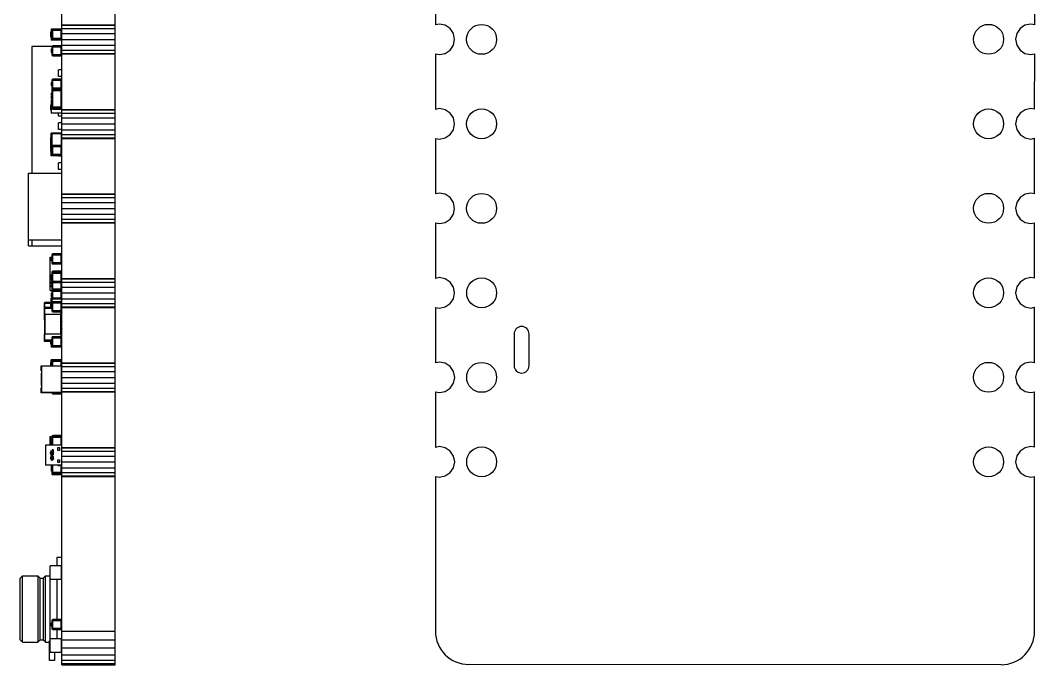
# Model space of a CAD drawing. Header units: inches. Extents: x -37.2 to 29.4, y -3.8 to 37.3.
# Drawn here: x -1.11 to 29.39, y 0.44 to 19.81 of the extents above; entities that cross this region are included whole.
import ezdxf

# ---------------------------------------------------------------- set-up
doc = ezdxf.new("R2010")
doc.units = ezdxf.units.IN
doc.header["$LTSCALE"] = 1.21
doc.header["$MEASUREMENT"] = 0
doc.layers.get('0').update_dxf_attribs({"linetype": 'CONTINUOUS'})
doc.layers.add('COLOR12', color=7, linetype='CONTINUOUS')
doc.layers.add('DIPLEXER-SMD_6P-L1_6-W0_8_LFD_1', color=7, linetype='CONTINUOUS')

msp = doc.modelspace()

# ---------------------------------------------------------------- linework, layer by layer
at = {"color": 7, "linetype": 'Continuous'}
for p, q in [((0.144, 0.44), (0.144, 28.456)), ((1.744, 0.44), (1.744, 28.456)), ((11.381, 21.341), (11.38, 19.674)), ((29.389, 19.674), (29.389, 21.343)), ((-0.181, 19.543), (-0.181, 19.213)), ((0.144, 19.543), (-0.181, 19.543)), ((-0.13, 19.236), (-0.13, 19.54)), ((0.114, 19.54), (-0.13, 19.54)), ((0.114, 19.54), (0.114, 19.236)), ((0.144, 19.674), (1.744, 19.674)), ((0.144, 19.661), (1.744, 19.661)), ((0.144, 19.562), (1.744, 19.562)), ((11.493, 19.696), (11.38, 19.674)), ((11.668, 19.661), (11.493, 19.696)), ((11.817, 19.562), (11.668, 19.661)), ((11.917, 19.413), (11.817, 19.562)), ((28.948, 19.563), (28.849, 19.414)), ((29.097, 19.662), (28.948, 19.563)), ((29.273, 19.697), (29.097, 19.662)), ((29.389, 19.674), (29.273, 19.697)), ((-0.191, 19.305), (-0.191, 19.462)), ((-0.181, 19.462), (-0.191, 19.462)), ((-0.181, 19.458), (-0.191, 19.458)), ((-0.181, 19.308), (-0.191, 19.308)), ((-0.181, 19.305), (-0.191, 19.305)), ((0.144, 19.213), (-0.181, 19.213)), ((-0.163, 19.331), (-0.163, 19.438)), ((-0.163, 19.438), (-0.16, 19.438)), ((-0.163, 19.394), (-0.16, 19.394)), ((-0.16, 19.376), (-0.163, 19.376)), ((-0.16, 19.331), (-0.163, 19.331)), ((-0.16, 19.51), (-0.16, 19.266)), ((-0.16, 19.51), (0.144, 19.51)), ((0.144, 19.266), (-0.16, 19.266)), ((-0.13, 19.236), (0.114, 19.236)), ((0.144, 19.413), (1.744, 19.413)), ((0.144, 19.237), (1.744, 19.237)), ((11.952, 19.237), (11.917, 19.413)), ((11.917, 19.062), (11.952, 19.237)), ((28.849, 19.414), (28.814, 19.238)), ((28.814, 19.238), (28.849, 19.063)), ((-0.756, 19.025), (-0.756, 15.212)), ((-0.158, 19.025), (-0.756, 19.025)), ((-0.163, 18.842), (-0.163, 18.949)), ((-0.163, 18.949), (-0.16, 18.949)), ((-0.16, 19.014), (-0.16, 18.771)), ((-0.16, 19.014), (0.144, 19.014)), ((-0.13, 18.74), (-0.13, 19.045)), ((0.114, 19.045), (-0.13, 19.045)), ((0.114, 19.045), (0.114, 18.74)), ((0.144, 19.025), (0.142, 19.025)), ((0.144, 19.062), (1.744, 19.062)), ((0.144, 18.913), (1.744, 18.913)), ((11.669, 18.813), (11.817, 18.913)), ((11.817, 18.913), (11.917, 19.062)), ((28.849, 19.063), (28.949, 18.914)), ((28.949, 18.914), (29.097, 18.815)), ((-0.16, 18.861), (-0.163, 18.861)), ((-0.163, 18.852), (-0.16, 18.852)), ((-0.163, 18.844), (-0.16, 18.844)), ((-0.163, 18.842), (-0.16, 18.842)), ((0.144, 18.771), (-0.16, 18.771)), ((-0.13, 18.74), (0.114, 18.74)), ((0.144, 18.813), (1.744, 18.813)), ((0.144, 18.801), (1.744, 18.801)), ((11.38, 18.801), (11.38, 17.133)), ((11.38, 18.801), (11.493, 18.778)), ((11.493, 18.778), (11.669, 18.813)), ((29.097, 18.815), (29.273, 18.78)), ((29.273, 18.78), (29.389, 18.803)), ((29.388, 17.134), (29.389, 18.803)), ((0.044, 18.125), (0.044, 18.325)), ((0.144, 18.325), (0.044, 18.325)), ((-0.16, 18.009), (-0.16, 17.766)), ((-0.16, 18.009), (0.144, 18.009)), ((-0.13, 17.141), (-0.13, 18.04)), ((0.114, 18.04), (-0.13, 18.04)), ((0.144, 18.125), (0.044, 18.125)), ((0.114, 18.04), (0.114, 17.141)), ((-0.163, 17.837), (-0.163, 17.944)), ((-0.163, 17.944), (-0.16, 17.944)), ((-0.16, 17.856), (-0.163, 17.856)), ((-0.163, 17.847), (-0.16, 17.847)), ((-0.163, 17.839), (-0.16, 17.839)), ((-0.163, 17.837), (-0.16, 17.837)), ((0.144, 17.766), (-0.16, 17.766)), ((-0.16, 17.72), (-0.16, 17.171)), ((-0.16, 17.72), (0.144, 17.72)), ((0.144, 17.689), (-0.16, 17.689)), ((-0.16, 17.689), (-0.156, 17.689)), ((0.114, 17.75), (-0.13, 17.75)), ((0.144, 17.725), (0.144, 17.725)), ((-0.163, 17.552), (-0.163, 17.626)), ((-0.16, 17.626), (-0.163, 17.626)), ((-0.16, 17.59), (-0.163, 17.59)), ((-0.163, 17.552), (-0.16, 17.552)), ((-0.163, 17.452), (-0.163, 17.529)), ((-0.16, 17.529), (-0.163, 17.529)), ((-0.163, 17.526), (-0.16, 17.526)), ((-0.163, 17.488), (-0.16, 17.488)), ((-0.163, 17.452), (-0.16, 17.452)), ((-0.163, 17.348), (-0.163, 17.422)), ((-0.16, 17.422), (-0.163, 17.422)), ((-0.16, 17.385), (-0.163, 17.385)), ((-0.191, 17.107), (-0.191, 17.265)), ((-0.181, 17.265), (-0.191, 17.265)), ((-0.181, 17.261), (-0.191, 17.261)), ((-0.181, 17.111), (-0.191, 17.111)), ((-0.181, 17.107), (-0.191, 17.107)), ((-0.181, 17.345), (-0.181, 17.015)), ((-0.16, 17.345), (-0.181, 17.345)), ((-0.163, 17.348), (-0.16, 17.348)), ((-0.163, 17.246), (-0.163, 17.32)), ((-0.163, 17.32), (-0.16, 17.32)), ((-0.163, 17.311), (-0.16, 17.311)), ((-0.163, 17.274), (-0.16, 17.274)), ((-0.16, 17.257), (-0.163, 17.257)), ((-0.163, 17.246), (-0.16, 17.246)), ((0.144, 17.202), (-0.16, 17.202)), ((-0.16, 17.202), (-0.156, 17.202)), ((0.144, 17.171), (-0.16, 17.171)), ((-0.13, 17.141), (0.114, 17.141)), ((0.144, 17.133), (1.744, 17.133)), ((0.144, 17.121), (1.744, 17.121)), ((11.493, 17.156), (11.38, 17.133)), ((11.669, 17.121), (11.493, 17.156)), ((11.818, 17.022), (11.669, 17.121)), ((29.098, 17.122), (28.949, 17.023)), ((29.273, 17.157), (29.098, 17.122)), ((29.388, 17.134), (29.273, 17.157)), ((0.144, 17.015), (-0.181, 17.015)), ((0.044, 16.925), (0.044, 17.015)), ((0.144, 16.925), (0.044, 16.925)), ((0.144, 17.022), (1.744, 17.022)), ((0.144, 16.873), (1.744, 16.873)), ((11.917, 16.873), (11.818, 17.022)), ((11.952, 16.697), (11.917, 16.873)), ((28.849, 16.874), (28.814, 16.698)), ((28.949, 17.023), (28.849, 16.874)), ((0.044, 16.525), (0.044, 16.725)), ((0.144, 16.725), (0.044, 16.725)), ((0.144, 16.525), (0.044, 16.525)), ((0.144, 16.697), (1.744, 16.697)), ((0.144, 16.522), (1.744, 16.522)), ((11.818, 16.373), (11.917, 16.522)), ((11.917, 16.522), (11.952, 16.697)), ((28.814, 16.698), (28.849, 16.523)), ((28.849, 16.523), (28.949, 16.374)), ((-0.191, 16.18), (-0.191, 16.282)), ((-0.181, 16.282), (-0.191, 16.282)), ((-0.181, 16.231), (-0.191, 16.231)), ((-0.181, 16.18), (-0.191, 16.18)), ((-0.191, 16.064), (-0.191, 16.166)), ((-0.181, 16.166), (-0.191, 16.166)), ((-0.181, 15.738), (-0.181, 16.418)), ((0.144, 16.418), (-0.181, 16.418)), ((-0.181, 16.368), (-0.156, 16.368)), ((-0.181, 16.318), (-0.156, 16.318)), ((-0.156, 16.393), (-0.156, 16.036)), ((0.119, 16.393), (-0.156, 16.393)), ((0.119, 16.393), (0.119, 16.05)), ((0.119, 16.318), (0.144, 16.318)), ((0.144, 16.373), (1.744, 16.373)), ((0.144, 16.273), (1.744, 16.273)), ((0.144, 16.261), (1.744, 16.261)), ((11.379, 16.261), (11.379, 14.593)), ((11.379, 16.261), (11.493, 16.238)), ((11.493, 16.238), (11.669, 16.273)), ((11.669, 16.273), (11.818, 16.373)), ((28.949, 16.374), (29.098, 16.275)), ((29.098, 16.275), (29.273, 16.24)), ((29.273, 16.24), (29.388, 16.263)), ((29.388, 14.595), (29.388, 16.263)), ((-0.181, 16.16), (-0.191, 16.16)), ((-0.181, 16.111), (-0.191, 16.111)), ((-0.181, 16.066), (-0.191, 16.066)), ((-0.181, 16.064), (-0.191, 16.064)), ((-0.191, 15.949), (-0.191, 16.051)), ((-0.181, 16.051), (-0.191, 16.051)), ((-0.181, 16.001), (-0.191, 16.001)), ((-0.181, 15.949), (-0.191, 15.949)), ((-0.191, 15.876), (-0.191, 15.912)), ((-0.181, 15.912), (-0.191, 15.912)), ((-0.181, 15.904), (-0.191, 15.904)), ((-0.181, 15.876), (-0.191, 15.876)), ((-0.163, 15.847), (-0.163, 15.954)), ((-0.163, 15.954), (-0.16, 15.954)), ((-0.16, 15.866), (-0.163, 15.866)), ((-0.163, 15.858), (-0.16, 15.858)), ((-0.16, 16.02), (-0.16, 15.776)), ((-0.16, 16.02), (0.144, 16.02)), ((-0.13, 15.745), (-0.13, 16.05)), ((0.114, 16.05), (-0.13, 16.05)), ((0.114, 16.05), (0.114, 15.745)), ((0.144, 16.125), (0.119, 16.125)), ((-0.181, 15.838), (-0.16, 15.838)), ((-0.181, 15.788), (-0.16, 15.788)), ((0.144, 15.738), (-0.181, 15.738)), ((-0.163, 15.849), (-0.16, 15.849)), ((-0.163, 15.847), (-0.16, 15.847)), ((0.144, 15.776), (-0.16, 15.776)), ((-0.13, 15.745), (0.114, 15.745)), ((0.044, 15.725), (0.044, 15.738)), ((0.144, 15.725), (0.044, 15.725)), ((0.044, 15.325), (0.044, 15.525)), ((0.144, 15.525), (0.044, 15.525)), ((0.144, 15.325), (0.044, 15.325)), ((-0.856, 13.026), (-0.856, 15.212)), ((-0.856, 15.212), (0.144, 15.212)), ((0.144, 14.593), (1.744, 14.593)), ((0.144, 14.581), (1.744, 14.581)), ((0.144, 14.482), (1.744, 14.482)), ((0.144, 14.333), (1.744, 14.333)), ((11.493, 14.616), (11.379, 14.593)), ((11.669, 14.581), (11.493, 14.616)), ((11.818, 14.482), (11.669, 14.581)), ((11.917, 14.333), (11.818, 14.482)), ((11.952, 14.157), (11.917, 14.333)), ((28.849, 14.334), (28.815, 14.158)), ((28.949, 14.483), (28.849, 14.334)), ((29.098, 14.582), (28.949, 14.483)), ((29.273, 14.617), (29.098, 14.582)), ((29.388, 14.595), (29.273, 14.617)), ((0.144, 14.157), (1.744, 14.157)), ((11.917, 13.982), (11.952, 14.157)), ((28.815, 14.158), (28.849, 13.983)), ((0.144, 13.982), (1.744, 13.982)), ((0.144, 13.833), (1.744, 13.833)), ((0.144, 13.733), (1.744, 13.733)), ((11.493, 13.698), (11.669, 13.733)), ((11.669, 13.733), (11.818, 13.833)), ((11.818, 13.833), (11.917, 13.982)), ((28.849, 13.983), (28.949, 13.834)), ((28.949, 13.834), (29.098, 13.735)), ((29.098, 13.735), (29.273, 13.7)), ((0.144, 13.721), (1.744, 13.721)), ((11.379, 13.721), (11.378, 12.053)), ((11.379, 13.721), (11.493, 13.698)), ((29.273, 13.7), (29.387, 13.722)), ((29.387, 12.055), (29.387, 13.722)), ((-0.856, 13.212), (0.144, 13.212)), ((-0.756, 13.212), (-0.756, 13.025)), ((-0.856, 13.026), (-0.756, 13.026)), ((0.144, 13.025), (-0.756, 13.025)), ((-0.206, 12.688), (-0.16, 12.688)), ((-0.206, 11.688), (-0.206, 12.688)), ((-0.163, 12.688), (-0.16, 12.688)), ((-0.163, 12.581), (-0.163, 12.688)), ((-0.163, 12.643), (-0.16, 12.643)), ((-0.16, 12.625), (-0.163, 12.625)), ((-0.16, 12.581), (-0.163, 12.581)), ((-0.16, 12.759), (0.144, 12.759)), ((-0.16, 12.759), (-0.16, 12.516)), ((0.144, 12.516), (-0.16, 12.516)), ((0.114, 12.79), (-0.13, 12.79)), ((-0.13, 12.485), (-0.13, 12.79)), ((0.114, 12.79), (0.114, 12.485)), ((-0.16, 12.242), (0.144, 12.242)), ((-0.16, 12.242), (-0.16, 11.693)), ((-0.159, 12.212), (-0.16, 12.212)), ((-0.16, 12.204), (0.144, 12.204)), ((-0.13, 12.485), (0.114, 12.485)), ((0.114, 12.273), (-0.13, 12.273)), ((-0.13, 11.458), (-0.13, 12.273)), ((0.114, 12.235), (-0.13, 12.235)), ((0.114, 12.273), (0.114, 11.458)), ((0.144, 12.212), (0.144, 12.212)), ((-0.163, 12.168), (-0.16, 12.168)), ((-0.163, 11.991), (-0.163, 12.168)), ((-0.163, 12.157), (-0.16, 12.157)), ((-0.163, 12.133), (-0.16, 12.133)), ((-0.163, 12.088), (-0.16, 12.088)), ((-0.16, 12.07), (-0.163, 12.07)), ((-0.16, 12.026), (-0.163, 12.026)), ((-0.163, 11.991), (-0.16, 11.991)), ((-0.163, 11.961), (-0.16, 11.961)), ((-0.163, 11.884), (-0.163, 11.961)), ((0.144, 11.961), (-0.16, 11.961)), ((-0.13, 11.93), (0.114, 11.93)), ((0.144, 12.053), (1.744, 12.053)), ((0.144, 12.041), (1.744, 12.041)), ((0.144, 11.942), (1.744, 11.942)), ((11.493, 12.076), (11.378, 12.053)), ((11.669, 12.041), (11.493, 12.076)), ((11.818, 11.942), (11.669, 12.041)), ((11.917, 11.793), (11.818, 11.942)), ((28.949, 11.943), (28.85, 11.794)), ((29.098, 12.042), (28.949, 11.943)), ((29.273, 12.077), (29.098, 12.042)), ((29.387, 12.055), (29.273, 12.077)), ((-0.206, 11.688), (-0.16, 11.688)), ((-0.163, 11.884), (-0.16, 11.884)), ((-0.16, 11.861), (-0.163, 11.861)), ((-0.163, 11.787), (-0.163, 11.861)), ((-0.163, 11.824), (-0.16, 11.824)), ((-0.163, 11.787), (-0.16, 11.787)), ((-0.163, 11.608), (-0.16, 11.608)), ((-0.163, 11.501), (-0.163, 11.608)), ((0.144, 11.724), (-0.16, 11.724)), ((-0.16, 11.724), (-0.156, 11.724)), ((0.144, 11.693), (-0.16, 11.693)), ((-0.16, 11.68), (-0.157, 11.68)), ((-0.16, 11.68), (-0.16, 11.458)), ((-0.13, 11.663), (0.114, 11.663)), ((0.141, 11.68), (0.144, 11.68)), ((0.144, 11.793), (1.744, 11.793)), ((0.144, 11.688), (0.144, 11.688)), ((0.144, 11.617), (1.744, 11.617)), ((11.952, 11.617), (11.917, 11.793)), ((11.917, 11.442), (11.952, 11.617)), ((28.85, 11.794), (28.815, 11.618)), ((28.815, 11.618), (28.85, 11.443)), ((-0.391, 11.308), (-0.191, 11.308)), ((-0.391, 11.308), (-0.391, 10.828)), ((-0.181, 11.328), (-0.371, 11.328)), ((-0.371, 10.972), (-0.371, 11.328)), ((-0.181, 11.322), (-0.191, 11.322)), ((-0.191, 11.216), (-0.191, 11.322)), ((-0.181, 11.318), (-0.191, 11.318)), ((0.144, 11.458), (-0.181, 11.458)), ((-0.181, 11.172), (-0.181, 11.458)), ((0.144, 11.454), (-0.181, 11.454)), ((-0.181, 11.404), (-0.156, 11.404)), ((-0.181, 11.354), (-0.156, 11.354)), ((-0.163, 11.564), (-0.16, 11.564)), ((-0.16, 11.546), (-0.163, 11.546)), ((-0.16, 11.501), (-0.163, 11.501)), ((-0.16, 11.319), (0.144, 11.319)), ((-0.16, 11.319), (-0.16, 11.076)), ((0.119, 11.429), (-0.156, 11.429)), ((-0.156, 11.429), (-0.156, 11.336)), ((0.114, 11.35), (-0.13, 11.35)), ((-0.13, 11.045), (-0.13, 11.35)), ((0.114, 11.35), (0.114, 11.045)), ((0.119, 11.429), (0.119, 11.349)), ((0.119, 11.354), (0.144, 11.354)), ((0.144, 11.442), (1.744, 11.442)), ((0.144, 11.293), (1.744, 11.293)), ((11.669, 11.193), (11.818, 11.293)), ((11.818, 11.293), (11.917, 11.442)), ((28.85, 11.443), (28.949, 11.294)), ((28.949, 11.294), (29.098, 11.195)), ((-0.391, 11.152), (-0.163, 11.152)), ((-0.163, 11.172), (-0.371, 11.172)), ((-0.181, 11.268), (-0.191, 11.268)), ((-0.181, 11.216), (-0.191, 11.216)), ((-0.181, 11.207), (-0.191, 11.207)), ((-0.191, 11.172), (-0.191, 11.207)), ((-0.181, 11.203), (-0.191, 11.203)), ((-0.181, 11.197), (-0.191, 11.197)), ((-0.163, 11.254), (-0.16, 11.254)), ((-0.163, 11.147), (-0.163, 11.254)), ((-0.16, 11.166), (-0.163, 11.166)), ((-0.163, 11.157), (-0.16, 11.157)), ((-0.163, 11.149), (-0.16, 11.149)), ((-0.163, 11.147), (-0.16, 11.147)), ((0.144, 11.076), (-0.16, 11.076)), ((-0.13, 11.045), (0.114, 11.045)), ((0.109, 11.045), (0.109, 10.972)), ((0.129, 10.972), (0.129, 11.049)), ((0.134, 11.028), (0.137, 11.03)), ((0.139, 11.031), (0.141, 11.034)), ((0.142, 11.035), (0.143, 11.038)), ((0.144, 11.193), (1.744, 11.193)), ((0.144, 11.181), (1.744, 11.181)), ((0.144, 11.066), (0.144, 11.07)), ((0.144, 11.04), (0.144, 11.044)), ((11.378, 11.181), (11.378, 9.513)), ((11.378, 11.181), (11.494, 11.158)), ((11.494, 11.158), (11.669, 11.193)), ((29.098, 11.195), (29.274, 11.16)), ((29.274, 11.16), (29.387, 11.182)), ((29.386, 9.515), (29.387, 11.182)), ((-0.391, 10.972), (0.129, 10.972)), ((-0.391, 10.963), (-0.381, 10.963)), ((-0.381, 10.828), (-0.391, 10.828)), ((-0.381, 10.972), (-0.381, 10.372)), ((-0.361, 10.372), (-0.361, 10.972)), ((0.099, 10.972), (0.099, 10.372)), ((0.119, 10.372), (0.119, 10.972)), ((0.119, 10.972), (0.119, 10.799)), ((0.119, 10.874), (0.144, 10.874)), ((0.119, 10.799), (0.119, 10.799)), ((0.144, 10.774), (0.119, 10.774)), ((-0.381, 10.372), (-0.391, 10.372)), ((-0.391, 10.372), (-0.391, 10.183)), ((0.129, 10.372), (-0.381, 10.372)), ((-0.371, 10.163), (-0.371, 10.372)), ((0.109, 10.372), (0.109, 10.3)), ((0.129, 10.535), (0.132, 10.537)), ((0.129, 10.296), (0.129, 10.372)), ((0.134, 10.538), (0.137, 10.54)), ((0.139, 10.541), (0.141, 10.544)), ((0.142, 10.545), (0.143, 10.548)), ((0.144, 10.549), (0.144, 10.554)), ((13.739, 10.382), (13.739, 9.432)), ((14.189, 9.432), (14.189, 10.382)), ((-0.163, 10.192), (-0.391, 10.192)), ((-0.388, 10.183), (-0.391, 10.183)), ((-0.371, 10.172), (-0.163, 10.172)), ((-0.371, 10.163), (-0.191, 10.163)), ((-0.191, 10.074), (-0.191, 10.172)), ((-0.181, 10.078), (-0.191, 10.078)), ((-0.181, 10.074), (-0.191, 10.074)), ((-0.181, 10.172), (-0.181, 9.983)), ((-0.163, 10.204), (-0.16, 10.204)), ((-0.163, 10.091), (-0.163, 10.204)), ((-0.16, 10.116), (-0.163, 10.116)), ((-0.163, 10.107), (-0.16, 10.107)), ((-0.163, 10.099), (-0.16, 10.099)), ((-0.163, 10.097), (-0.16, 10.097)), ((-0.16, 10.091), (-0.163, 10.091)), ((-0.16, 10.269), (0.144, 10.269)), ((-0.16, 10.269), (-0.16, 10.026)), ((0.114, 10.3), (-0.13, 10.3)), ((-0.13, 9.995), (-0.13, 10.3)), ((0.114, 10.3), (0.114, 9.995)), ((0.144, 9.983), (-0.181, 9.983)), ((0.144, 10.026), (-0.16, 10.026)), ((-0.13, 9.995), (0.114, 9.995)), ((-0.181, 9.517), (-0.191, 9.517)), ((-0.191, 9.423), (-0.191, 9.517)), ((0.144, 9.608), (-0.181, 9.608)), ((-0.181, 9.423), (-0.181, 9.608)), ((-0.163, 9.5), (-0.16, 9.5)), ((-0.163, 9.423), (-0.163, 9.5)), ((-0.16, 9.565), (0.144, 9.565)), ((-0.16, 9.565), (-0.16, 9.423)), ((0.114, 9.596), (-0.13, 9.596)), ((-0.13, 9.423), (-0.13, 9.596)), ((0.114, 9.596), (0.114, 9.423)), ((0.144, 9.513), (1.744, 9.513)), ((0.144, 9.501), (1.744, 9.501)), ((11.494, 9.536), (11.378, 9.513)), ((11.669, 9.501), (11.494, 9.536)), ((11.818, 9.402), (11.669, 9.501)), ((29.098, 9.502), (28.949, 9.403)), ((29.274, 9.537), (29.098, 9.502)), ((29.386, 9.515), (29.274, 9.537)), ((-0.181, 9.438), (-0.191, 9.438)), ((0.144, 9.243), (0.134, 9.243)), ((0.134, 9.243), (0.144, 9.243)), ((0.144, 9.402), (1.744, 9.402)), ((0.144, 9.253), (1.744, 9.253)), ((11.918, 9.253), (11.818, 9.402)), ((11.953, 9.077), (11.918, 9.253)), ((28.85, 9.254), (28.815, 9.078)), ((28.949, 9.403), (28.85, 9.254)), ((0.134, 8.86), (0.144, 8.86)), ((0.144, 9.077), (1.744, 9.077)), ((0.144, 8.902), (1.744, 8.902)), ((11.818, 8.753), (11.918, 8.902)), ((11.918, 8.902), (11.953, 9.077)), ((28.815, 9.078), (28.85, 8.903)), ((28.85, 8.903), (28.949, 8.754)), ((-0.13, 8.585), (-0.13, 8.613)), ((-0.13, 8.585), (0.114, 8.585)), ((0.114, 8.613), (0.114, 8.585)), ((0.144, 8.753), (1.744, 8.753)), ((0.144, 8.653), (1.744, 8.653)), ((0.144, 8.641), (1.744, 8.641)), ((11.378, 8.641), (11.377, 6.973)), ((11.378, 8.641), (11.494, 8.618)), ((11.494, 8.618), (11.669, 8.653)), ((11.669, 8.653), (11.818, 8.753)), ((28.949, 8.754), (29.098, 8.655)), ((29.098, 8.655), (29.274, 8.62)), ((29.274, 8.62), (29.386, 8.642)), ((29.386, 6.975), (29.386, 8.642)), ((0.114, 7.333), (-0.13, 7.333)), ((-0.13, 7.042), (-0.13, 7.333)), ((0.114, 7.332), (-0.13, 7.332)), ((0.114, 7.333), (0.114, 7.042)), ((0.134, 7.042), (-0.346, 7.042)), ((-0.346, 7.042), (-0.346, 6.442)), ((-0.163, 7.227), (-0.16, 7.227)), ((-0.163, 7.153), (-0.163, 7.227)), ((-0.163, 7.216), (-0.16, 7.216)), ((-0.16, 7.164), (-0.163, 7.164)), ((-0.163, 7.153), (-0.16, 7.153)), ((-0.16, 7.125), (-0.163, 7.125)), ((-0.163, 7.051), (-0.163, 7.125)), ((-0.163, 7.088), (-0.16, 7.088)), ((-0.163, 7.051), (-0.16, 7.051)), ((-0.16, 7.302), (0.144, 7.302)), ((-0.16, 7.302), (-0.16, 7.042)), ((0.144, 7.271), (-0.16, 7.271)), ((-0.16, 7.271), (-0.156, 7.271)), ((0.027, 7.052), (0.07, 7.052)), ((0.027, 7.042), (0.027, 7.052)), ((0.07, 7.042), (0.07, 7.052)), ((0.134, 7.042), (0.134, 6.442)), ((-0.164, 6.87), (-0.195, 6.859)), ((-0.195, 6.855), (-0.195, 6.859)), ((-0.195, 6.855), (-0.164, 6.843)), ((-0.19, 6.837), (-0.195, 6.825)), ((-0.195, 6.816), (-0.195, 6.825)), ((-0.164, 6.816), (-0.195, 6.816)), ((-0.195, 6.81), (-0.191, 6.81)), ((-0.195, 6.794), (-0.195, 6.81)), ((-0.164, 6.794), (-0.195, 6.794)), ((-0.194, 6.788), (-0.195, 6.781)), ((-0.195, 6.781), (-0.191, 6.77)), ((-0.195, 6.752), (-0.167, 6.752)), ((-0.195, 6.748), (-0.195, 6.752)), ((-0.164, 6.748), (-0.195, 6.748)), ((-0.194, 6.788), (-0.19, 6.788)), ((-0.191, 6.825), (-0.188, 6.834)), ((-0.191, 6.82), (-0.191, 6.825)), ((-0.167, 6.82), (-0.191, 6.82)), ((-0.191, 6.81), (-0.191, 6.798)), ((-0.191, 6.798), (-0.181, 6.798)), ((-0.191, 6.781), (-0.19, 6.788)), ((-0.188, 6.773), (-0.191, 6.781)), ((-0.191, 6.77), (-0.179, 6.765)), ((-0.18, 6.841), (-0.19, 6.837)), ((-0.188, 6.857), (-0.176, 6.862)), ((-0.176, 6.851), (-0.188, 6.856)), ((-0.188, 6.834), (-0.18, 6.837)), ((-0.179, 6.769), (-0.188, 6.773)), ((-0.181, 6.809), (-0.178, 6.809)), ((-0.181, 6.798), (-0.181, 6.809)), ((-0.168, 6.837), (-0.18, 6.841)), ((-0.18, 6.837), (-0.171, 6.834)), ((-0.17, 6.772), (-0.179, 6.769)), ((-0.179, 6.765), (-0.168, 6.769)), ((-0.178, 6.809), (-0.178, 6.798)), ((-0.178, 6.798), (-0.167, 6.798)), ((-0.176, 6.862), (-0.176, 6.851)), ((-0.172, 6.863), (-0.164, 6.866)), ((-0.172, 6.863), (-0.172, 6.85)), ((-0.164, 6.847), (-0.172, 6.85)), ((-0.171, 6.834), (-0.167, 6.825)), ((-0.167, 6.78), (-0.17, 6.772)), ((-0.169, 6.788), (-0.165, 6.788)), ((-0.169, 6.788), (-0.167, 6.78)), ((-0.164, 6.825), (-0.168, 6.837)), ((-0.168, 6.769), (-0.163, 6.78)), ((-0.167, 6.825), (-0.167, 6.82)), ((-0.167, 6.811), (-0.164, 6.811)), ((-0.167, 6.798), (-0.167, 6.811)), ((-0.167, 6.764), (-0.164, 6.764)), ((-0.167, 6.752), (-0.167, 6.764)), ((-0.163, 6.78), (-0.165, 6.788)), ((-0.164, 6.87), (-0.164, 6.866)), ((-0.164, 6.847), (-0.164, 6.843)), ((-0.164, 6.825), (-0.164, 6.816)), ((-0.164, 6.811), (-0.164, 6.794)), ((-0.164, 6.764), (-0.164, 6.748)), ((-0.116, 6.909), (-0.146, 6.897)), ((-0.146, 6.893), (-0.146, 6.897)), ((-0.146, 6.893), (-0.116, 6.881)), ((-0.142, 6.875), (-0.146, 6.863)), ((-0.146, 6.855), (-0.146, 6.863)), ((-0.116, 6.855), (-0.146, 6.855)), ((-0.146, 6.848), (-0.143, 6.848)), ((-0.146, 6.832), (-0.146, 6.848)), ((-0.116, 6.832), (-0.146, 6.832)), ((-0.146, 6.764), (-0.143, 6.764)), ((-0.146, 6.748), (-0.146, 6.764)), ((-0.116, 6.748), (-0.146, 6.748)), ((-0.143, 6.863), (-0.14, 6.872)), ((-0.143, 6.859), (-0.143, 6.863)), ((-0.119, 6.859), (-0.143, 6.859)), ((-0.143, 6.848), (-0.143, 6.836)), ((-0.143, 6.836), (-0.133, 6.836)), ((-0.143, 6.764), (-0.143, 6.752)), ((-0.143, 6.752), (-0.133, 6.752)), ((-0.131, 6.879), (-0.142, 6.875)), ((-0.14, 6.895), (-0.127, 6.9)), ((-0.127, 6.89), (-0.14, 6.894)), ((-0.14, 6.872), (-0.131, 6.875)), ((-0.137, 6.804), (-0.138, 6.799)), ((-0.138, 6.799), (-0.136, 6.793)), ((-0.138, 6.778), (-0.136, 6.77)), ((-0.112, 6.818), (-0.137, 6.828)), ((-0.137, 6.824), (-0.137, 6.828)), ((-0.137, 6.824), (-0.121, 6.818)), ((-0.121, 6.817), (-0.137, 6.812)), ((-0.137, 6.807), (-0.116, 6.816)), ((-0.137, 6.807), (-0.137, 6.812)), ((-0.137, 6.804), (-0.133, 6.804)), ((-0.136, 6.793), (-0.132, 6.791)), ((-0.132, 6.77), (-0.136, 6.77)), ((-0.135, 6.799), (-0.133, 6.804)), ((-0.134, 6.796), (-0.135, 6.799)), ((-0.135, 6.777), (-0.129, 6.782)), ((-0.132, 6.77), (-0.135, 6.777)), ((-0.133, 6.847), (-0.129, 6.847)), ((-0.133, 6.836), (-0.133, 6.847)), ((-0.133, 6.763), (-0.129, 6.763)), ((-0.133, 6.752), (-0.133, 6.763)), ((-0.132, 6.791), (-0.128, 6.792)), ((-0.12, 6.875), (-0.131, 6.879)), ((-0.131, 6.875), (-0.122, 6.872)), ((-0.128, 6.799), (-0.13, 6.796)), ((-0.13, 6.786), (-0.116, 6.786)), ((-0.129, 6.847), (-0.129, 6.836)), ((-0.129, 6.836), (-0.119, 6.836)), ((-0.129, 6.782), (-0.129, 6.775)), ((-0.129, 6.775), (-0.121, 6.768)), ((-0.129, 6.763), (-0.129, 6.752)), ((-0.129, 6.752), (-0.119, 6.752)), ((-0.125, 6.804), (-0.128, 6.799)), ((-0.128, 6.792), (-0.125, 6.797)), ((-0.127, 6.9), (-0.127, 6.89)), ((-0.127, 6.782), (-0.124, 6.782)), ((-0.126, 6.777), (-0.127, 6.782)), ((-0.125, 6.773), (-0.126, 6.777)), ((-0.122, 6.805), (-0.125, 6.804)), ((-0.125, 6.797), (-0.123, 6.801)), ((-0.122, 6.772), (-0.125, 6.773)), ((-0.115, 6.695), (-0.125, 6.715)), ((-0.124, 6.901), (-0.116, 6.904)), ((-0.124, 6.901), (-0.124, 6.888)), ((-0.116, 6.886), (-0.124, 6.888)), ((-0.124, 6.782), (-0.12, 6.78)), ((-0.122, 6.872), (-0.119, 6.863)), ((-0.117, 6.803), (-0.122, 6.805)), ((-0.119, 6.773), (-0.122, 6.772)), ((-0.121, 6.802), (-0.118, 6.797)), ((-0.121, 6.768), (-0.117, 6.77)), ((-0.116, 6.863), (-0.12, 6.875)), ((-0.12, 6.818), (-0.119, 6.818)), ((-0.118, 6.797), (-0.12, 6.791)), ((-0.116, 6.791), (-0.12, 6.791)), ((-0.12, 6.78), (-0.118, 6.776)), ((-0.119, 6.863), (-0.119, 6.859)), ((-0.119, 6.849), (-0.116, 6.849)), ((-0.119, 6.836), (-0.119, 6.849)), ((-0.116, 6.782), (-0.119, 6.782)), ((-0.115, 6.775), (-0.119, 6.782)), ((-0.118, 6.776), (-0.119, 6.773)), ((-0.119, 6.764), (-0.116, 6.764)), ((-0.119, 6.752), (-0.119, 6.764)), ((-0.115, 6.797), (-0.117, 6.803)), ((-0.117, 6.77), (-0.115, 6.775)), ((-0.116, 6.909), (-0.116, 6.904)), ((-0.116, 6.886), (-0.116, 6.881)), ((-0.116, 6.863), (-0.116, 6.855)), ((-0.116, 6.849), (-0.116, 6.832)), ((-0.116, 6.816), (-0.112, 6.814)), ((-0.116, 6.791), (-0.115, 6.797)), ((-0.116, 6.786), (-0.116, 6.782)), ((-0.116, 6.764), (-0.116, 6.748)), ((-0.105, 6.811), (-0.112, 6.818)), ((-0.112, 6.814), (-0.109, 6.81)), ((-0.106, 6.808), (-0.109, 6.808)), ((0.027, 6.97), (0.07, 6.97)), ((0.027, 6.883), (0.027, 6.97)), ((0.07, 6.883), (0.027, 6.883)), ((0.07, 6.97), (0.07, 6.883)), ((0.134, 6.992), (0.144, 6.992)), ((0.144, 6.973), (1.744, 6.973)), ((0.144, 6.961), (1.744, 6.961)), ((0.144, 6.862), (1.744, 6.862)), ((0.144, 6.713), (1.744, 6.713)), ((11.494, 6.996), (11.377, 6.973)), ((11.669, 6.961), (11.494, 6.996)), ((11.818, 6.862), (11.669, 6.961)), ((11.918, 6.713), (11.818, 6.862)), ((11.953, 6.537), (11.918, 6.713)), ((28.85, 6.714), (28.815, 6.538)), ((28.949, 6.863), (28.85, 6.714)), ((29.098, 6.962), (28.949, 6.863)), ((29.274, 6.997), (29.098, 6.962)), ((29.386, 6.975), (29.274, 6.997)), ((0.134, 6.442), (-0.346, 6.442)), ((-0.203, 6.66), (-0.194, 6.634)), ((-0.194, 6.634), (-0.185, 6.625)), ((-0.174, 6.702), (-0.191, 6.69)), ((-0.185, 6.625), (-0.185, 6.62)), ((-0.172, 6.62), (-0.169, 6.631)), ((-0.163, 6.693), (-0.163, 6.691)), ((-0.163, 6.36), (-0.163, 6.442)), ((-0.16, 6.442), (-0.16, 6.183)), ((-0.141, 6.684), (-0.153, 6.677)), ((-0.153, 6.677), (-0.137, 6.648)), ((-0.15, 6.585), (-0.126, 6.594)), ((-0.137, 6.648), (-0.145, 6.632)), ((-0.125, 6.653), (-0.141, 6.684)), ((-0.13, 6.153), (-0.13, 6.442)), ((-0.129, 6.684), (-0.129, 6.694)), ((-0.129, 6.683), (-0.122, 6.676)), ((-0.126, 6.594), (-0.116, 6.611)), ((-0.125, 6.653), (-0.123, 6.653)), ((-0.122, 6.676), (-0.115, 6.682)), ((-0.115, 6.695), (-0.115, 6.682)), ((0.027, 6.602), (0.07, 6.602)), ((0.027, 6.515), (0.027, 6.602)), ((0.07, 6.515), (0.027, 6.515)), ((0.027, 6.442), (0.027, 6.432)), ((0.027, 6.432), (0.07, 6.432)), ((0.07, 6.602), (0.07, 6.515)), ((0.07, 6.442), (0.07, 6.432)), ((0.114, 6.442), (0.114, 6.153)), ((0.134, 6.492), (0.144, 6.492)), ((0.144, 6.537), (1.744, 6.537)), ((11.918, 6.362), (11.953, 6.537)), ((28.815, 6.538), (28.85, 6.363)), ((-0.163, 6.374), (-0.16, 6.374)), ((-0.163, 6.36), (-0.16, 6.36)), ((-0.16, 6.351), (-0.163, 6.351)), ((-0.163, 6.258), (-0.163, 6.351)), ((-0.163, 6.314), (-0.16, 6.314)), ((-0.163, 6.277), (-0.16, 6.277)), ((-0.16, 6.269), (-0.163, 6.269)), ((-0.163, 6.258), (-0.16, 6.258)), ((0.144, 6.214), (-0.16, 6.214)), ((-0.16, 6.214), (-0.156, 6.214)), ((0.144, 6.183), (-0.16, 6.183)), ((-0.13, 6.153), (0.114, 6.153)), ((0.144, 6.362), (1.744, 6.362)), ((0.144, 6.213), (1.744, 6.213)), ((0.144, 6.113), (1.744, 6.113)), ((0.144, 6.102), (1.744, 6.102)), ((11.377, 6.102), (11.376, 1.447)), ((11.377, 6.102), (11.494, 6.078)), ((11.494, 6.078), (11.67, 6.113)), ((11.67, 6.113), (11.818, 6.213)), ((11.818, 6.213), (11.918, 6.362)), ((28.85, 6.363), (28.95, 6.214)), ((28.95, 6.214), (29.098, 6.115)), ((29.098, 6.115), (29.274, 6.08)), ((29.274, 6.08), (29.386, 6.102)), ((29.384, 1.44), (29.386, 6.102)), ((0.144, 3.663), (-0.006, 3.663)), ((-0.006, 3.663), (-0.006, 3.413)), ((0.124, 3.413), (-0.206, 3.413)), ((-0.206, 0.813), (-0.206, 3.413)), ((0.124, 3.413), (0.124, 3.013)), ((-1.106, 3.043), (-1.036, 3.113)), ((-1.036, 3.113), (-0.576, 3.113)), ((-1.036, 1.113), (-1.036, 3.113)), ((-0.506, 3.043), (-0.576, 3.113)), ((-0.576, 3.113), (-0.576, 1.113)), ((-0.416, 3.043), (-0.346, 3.113)), ((-0.346, 3.113), (-0.206, 3.113)), ((-0.346, 1.113), (-0.346, 3.113)), ((0.144, 3.063), (0.124, 3.063)), ((-1.106, 1.183), (-1.106, 3.043)), ((-0.506, 3.043), (-0.416, 3.043)), ((-0.506, 1.183), (-0.506, 3.043)), ((-0.416, 3.043), (-0.416, 1.183)), ((-0.206, 3.013), (0.144, 3.013)), ((-0.006, 3.013), (-0.006, 1.803)), ((-0.163, 1.701), (-0.16, 1.701)), ((-0.163, 1.594), (-0.163, 1.701)), ((-0.163, 1.656), (-0.16, 1.656)), ((-0.16, 1.638), (-0.163, 1.638)), ((-0.16, 1.594), (-0.163, 1.594)), ((-0.16, 1.772), (0.144, 1.772)), ((-0.16, 1.772), (-0.16, 1.529)), ((0.144, 1.529), (-0.16, 1.529)), ((0.114, 1.803), (-0.13, 1.803)), ((-0.13, 1.498), (-0.13, 1.803)), ((0.114, 1.803), (0.114, 1.498)), ((-0.13, 1.498), (0.114, 1.498)), ((-0.006, 1.498), (-0.006, 1.213)), ((0.144, 1.447), (1.744, 1.447)), ((-1.106, 1.183), (-1.036, 1.113)), ((-1.036, 1.113), (-0.576, 1.113)), ((-0.506, 1.183), (-0.576, 1.113)), ((-0.506, 1.183), (-0.416, 1.183)), ((-0.416, 1.183), (-0.346, 1.113)), ((-0.346, 1.113), (-0.226, 1.113)), ((-0.226, 1.159), (-0.206, 1.159)), ((-0.226, 0.563), (-0.226, 1.159)), ((0.144, 1.213), (-0.206, 1.213)), ((0.124, 1.213), (0.124, 0.813)), ((0.144, 1.186), (1.744, 1.186)), ((0.144, 0.943), (1.744, 0.943)), ((-0.206, 0.813), (0.124, 0.813)), ((-0.076, 0.813), (-0.076, 0.563)), ((0.144, 0.734), (1.744, 0.734)), ((-0.076, 0.563), (-0.226, 0.563)), ((0.144, 0.574), (1.744, 0.574)), ((0.144, 0.473), (1.744, 0.473)), ((0.144, 0.447), (1.744, 0.447)), ((0.144, 0.44), (1.744, 0.44)), ((28.384, 0.44), (12.375, 0.447))]:
    msp.add_line(p, q, dxfattribs=at)
for centre, radius in [((12.763, 19.237), 0.45), ((28.003, 19.238), 0.45), ((12.763, 16.697), 0.45), ((28.003, 16.698), 0.45), ((12.763, 14.157), 0.45), ((28.003, 14.158), 0.45), ((12.764, 11.617), 0.45), ((28.004, 11.618), 0.45), ((12.764, 9.077), 0.45), ((28.004, 9.078), 0.45), ((12.764, 6.537), 0.45), ((28.004, 6.538), 0.45), ((-0.123, 6.631), 0.00846)]:
    msp.add_circle(centre, radius, dxfattribs=at)
for centre, radius, start, end in [((-0.13, 19.51), 0.0305, 90, 180), ((0.114, 19.51), 0.0305, 360, 90), ((-0.13, 19.266), 0.0305, 180, 270), ((0.114, 19.266), 0.0305, 270, 348.4389), ((-0.13, 19.014), 0.0305, 90, 180), ((0.114, 19.014), 0.0305, 0, 90), ((-0.13, 18.771), 0.0305, 180, 270), ((0.114, 18.771), 0.0305, 270, 0), ((-0.13, 18.009), 0.0305, 90, 180), ((0.114, 18.009), 0.0305, 0, 90), ((-0.13, 17.766), 0.0305, 180, 229.1232), ((-0.13, 17.72), 0.0305, 90, 180), ((0.114, 17.72), 0.0305, 0, 90), ((0.114, 17.766), 0.0305, 310.8364, 0), ((-0.13, 17.171), 0.0305, 180, 270), ((0.114, 17.171), 0.0305, 270, 348.75), ((-0.13, 16.02), 0.0305, 90, 180), ((0.114, 16.02), 0.0305, 0, 90), ((-0.13, 15.776), 0.0305, 180, 270), ((0.114, 15.776), 0.0305, 270, 0), ((-0.13, 12.759), 0.0305, 90, 180), ((-0.13, 12.516), 0.0305, 180, 270), ((0.114, 12.759), 0.0305, 360, 90), ((0.114, 12.516), 0.0305, 270, 360), ((-0.13, 12.242), 0.0305, 90, 180), ((-0.13, 12.204), 0.0305, 90, 180), ((0.114, 12.242), 0.0305, 0, 90), ((0.114, 12.204), 0.0305, 360, 90), ((-0.13, 11.961), 0.0305, 180, 270), ((0.114, 11.961), 0.0305, 270, 348.4389), ((-0.13, 11.693), 0.0305, 180, 270), ((-0.13, 11.68), 0.0305, 167.0169, 180), ((0.114, 11.693), 0.0305, 270, 0), ((0.114, 11.68), 0.0305, 360, 12.967), ((-0.371, 11.308), 0.02, 90, 180), ((-0.371, 11.308), 0.02, 90, 180), ((-0.13, 11.319), 0.0305, 90, 180), ((0.114, 11.319), 0.0305, 0, 90), ((-0.371, 11.152), 0.02, 90, 180), ((-0.13, 11.076), 0.0305, 180, 270), ((0.114, 11.076), 0.0305, 270, 0), ((0.116, 11.057), 0.0341, 292.0569, 297.5047), ((0.118, 11.054), 0.0311, 297.5573, 301.8562), ((0.121, 11.049), 0.0252, 308.7618, 313.7061), ((0.125, 11.046), 0.0202, 321.8952, 327.3803), ((0.128, 11.044), 0.0166, 337.7154, 343.0401), ((-0.371, 10.828), 0.02, 180, 240), ((0.114, 10.748), 0.0305, 0, 58.7601), ((0.114, 10.574), 0.042, 276.8402, 278.6556), ((0.114, 10.574), 0.0411, 278.6533, 281.5644), ((0.115, 10.572), 0.0395, 281.5532, 287.6502), ((0.115, 10.569), 0.0368, 287.7015, 291.3767), ((0.118, 10.564), 0.0311, 297.5573, 301.8562), ((0.121, 10.559), 0.0252, 308.7618, 313.7061), ((0.125, 10.556), 0.0202, 321.8952, 327.3803), ((0.128, 10.554), 0.0166, 337.7154, 343.0401), ((13.964, 10.382), 0.225, 0.0045, 180.0045), ((-0.371, 10.192), 0.02, 180, 270), ((-0.371, 10.183), 0.02, 180, 270), ((-0.13, 10.269), 0.0305, 90, 180), ((0.114, 10.269), 0.0305, 0, 90), ((-0.13, 10.026), 0.0305, 180, 270), ((0.114, 10.026), 0.0305, 270, 0), ((-0.13, 9.565), 0.0305, 90, 180), ((0.114, 9.565), 0.0305, 0, 90), ((13.964, 9.432), 0.225, 180.0045, 0.0045), ((0.114, 8.86), 0.0305, 0, 47.5554), ((0.114, 8.86), 0.0305, 360, 47.5554), ((-0.13, 8.616), 0.0305, 185.9175, 270), ((0.114, 8.616), 0.0305, 270, 354.1671), ((-0.13, 7.302), 0.0305, 90, 180), ((-0.13, 7.302), 0.0305, 90, 180), ((0.114, 7.302), 0.0305, 0, 90), ((0.114, 7.302), 0.0305, 0, 90), ((-0.146, 6.693), 0.0169, 90.0736, 179.9264), ((-0.146, 6.693), 0.0304, 47.3652, 90.0756), ((-0.13, 6.853), 0.0367, 284.6351, 285.108), ((-0.13, 6.183), 0.0305, 180, 270), ((0.114, 6.183), 0.0305, 270, 0), ((-0.13, 1.772), 0.0305, 90, 180), ((-0.13, 1.529), 0.0305, 180, 270), ((0.114, 1.772), 0.0305, 360, 90), ((0.114, 1.529), 0.0305, 270, 360), ((12.376, 1.447), 1, 179.9855, 269.9736), ((28.384, 1.44), 1, 269.9736, 359.9855)]:
    msp.add_arc(centre, radius, start, end, dxfattribs=at)
for points, knots in [([(0.129, 11.047), (0.131, 11.048), (0.136, 11.05), (0.14, 11.054), (0.143, 11.059), (0.144, 11.063), (0.144, 11.065), (0.144, 11.066)], [0, 0, 0, 0, 0.281821, 0.540277, 0.776572, 0.889256, 1, 1, 1, 1]), ([(0.144, 11.044), (0.144, 11.043), (0.144, 11.041), (0.143, 11.037), (0.14, 11.033), (0.136, 11.028), (0.131, 11.026), (0.129, 11.025)], [0, 0, 0, 0, 0.110748, 0.223425, 0.459709, 0.718162, 1, 1, 1, 1]), ([(0.119, 10.769), (0.123, 10.769), (0.129, 10.767), (0.136, 10.763), (0.14, 10.759), (0.143, 10.756), (0.144, 10.752), (0.144, 10.749), (0.144, 10.748)], [0, 0, 0, 0, 0.287263, 0.551034, 0.672163, 0.786186, 0.894645, 1, 1, 1, 1]), ([(0.144, 10.576), (0.144, 10.577), (0.144, 10.579), (0.143, 10.583), (0.14, 10.587), (0.136, 10.591), (0.129, 10.595), (0.123, 10.596), (0.119, 10.597)], [0, 0, 0, 0, 0.105355, 0.213814, 0.327837, 0.448966, 0.712737, 1, 1, 1, 1]), ([(0.119, 10.554), (0.123, 10.555), (0.129, 10.556), (0.136, 10.56), (0.14, 10.565), (0.143, 10.568), (0.144, 10.572), (0.144, 10.574), (0.144, 10.576)], [0, 0, 0, 0, 0.287224, 0.550976, 0.672111, 0.786148, 0.89463, 1, 1, 1, 1]), ([(0.144, 10.554), (0.144, 10.553), (0.144, 10.55), (0.143, 10.547), (0.14, 10.543), (0.136, 10.539), (0.129, 10.535), (0.123, 10.533), (0.119, 10.533)], [0, 0, 0, 0, 0.105364, 0.213832, 0.32786, 0.44899, 0.712754, 1, 1, 1, 1]), ([(-0.189, 6.856), (-0.19, 6.856), (-0.19, 6.856), (-0.191, 6.857), (-0.191, 6.857)], [0, 0, 0, 0, 0.933557, 1, 1, 1, 1]), ([(-0.191, 6.857), (-0.191, 6.857), (-0.19, 6.857), (-0.189, 6.857), (-0.189, 6.857)], [0, 0, 0, 0, 0.041865, 1, 1, 1, 1]), ([(-0.141, 6.894), (-0.141, 6.895), (-0.142, 6.895), (-0.142, 6.895), (-0.142, 6.895)], [0, 0, 0, 0, 0.933557, 1, 1, 1, 1]), ([(-0.142, 6.895), (-0.142, 6.895), (-0.141, 6.895), (-0.141, 6.895), (-0.14, 6.895)], [0, 0, 0, 0, 0.041865, 1, 1, 1, 1])]:
    msp.add_open_spline(points, degree=3, knots=knots, dxfattribs=at)
for points in [[(-0.189, 6.857), (-0.189, 6.857), (-0.189, 6.857), (-0.188, 6.857)], [(-0.188, 6.856), (-0.189, 6.856), (-0.189, 6.856), (-0.189, 6.856)], [(-0.146, 6.723), (-0.159, 6.723), (-0.17, 6.714), (-0.174, 6.702)], [(-0.146, 6.71), (-0.137, 6.71), (-0.129, 6.703), (-0.129, 6.694)], [(-0.14, 6.894), (-0.14, 6.894), (-0.14, 6.894), (-0.141, 6.894)], [(-0.14, 6.895), (-0.14, 6.895), (-0.14, 6.895), (-0.14, 6.895)], [(-0.13, 6.786), (-0.135, 6.786), (-0.138, 6.783), (-0.138, 6.778)], [(-0.132, 6.795), (-0.133, 6.795), (-0.133, 6.795), (-0.134, 6.796)], [(-0.13, 6.796), (-0.13, 6.795), (-0.131, 6.795), (-0.132, 6.795)], [(-0.123, 6.801), (-0.123, 6.801), (-0.122, 6.802), (-0.121, 6.802)], [(-0.119, 6.818), (-0.12, 6.818), (-0.12, 6.818), (-0.121, 6.817)], [(-0.121, 6.818), (-0.121, 6.818), (-0.12, 6.818), (-0.12, 6.818)], [(-0.109, 6.81), (-0.109, 6.81), (-0.109, 6.809), (-0.109, 6.808)], [(-0.106, 6.808), (-0.105, 6.809), (-0.105, 6.81), (-0.105, 6.811)], [(-0.191, 6.69), (-0.199, 6.682), (-0.203, 6.671), (-0.203, 6.66)], [(-0.19, 6.661), (-0.19, 6.676), (-0.178, 6.689), (-0.163, 6.691)], [(-0.169, 6.631), (-0.181, 6.636), (-0.19, 6.647), (-0.19, 6.661)], [(-0.185, 6.62), (-0.185, 6.61), (-0.181, 6.602), (-0.175, 6.595)], [(-0.175, 6.595), (-0.168, 6.588), (-0.159, 6.585), (-0.15, 6.585)], [(-0.15, 6.598), (-0.162, 6.598), (-0.172, 6.608), (-0.172, 6.62)], [(-0.13, 6.611), (-0.134, 6.604), (-0.142, 6.598), (-0.15, 6.598)], [(-0.145, 6.632), (-0.145, 6.622), (-0.139, 6.614), (-0.13, 6.611)], [(-0.129, 6.684), (-0.129, 6.684), (-0.129, 6.683), (-0.129, 6.683)], [(-0.101, 6.632), (-0.101, 6.644), (-0.111, 6.653), (-0.123, 6.653)], [(-0.116, 6.611), (-0.107, 6.614), (-0.101, 6.622), (-0.101, 6.632)]]:
    msp.add_open_spline(points, degree=3, dxfattribs=at)
at = {"layer": 'COLOR12', "color": 7, "linetype": 'Continuous'}
for p, q in [((-0.222, 7.233), (-0.221, 7.233)), ((-0.222, 7.233), (-0.222, 7.207)), ((-0.221, 7.228), (-0.222, 7.228)), ((-0.222, 7.227), (-0.221, 7.227)), ((-0.221, 7.207), (-0.222, 7.207)), ((-0.221, 7.207), (-0.222, 7.207)), ((-0.222, 7.207), (-0.222, 7.165)), ((-0.222, 7.195), (-0.221, 7.195)), ((-0.221, 7.175), (-0.222, 7.175)), ((-0.222, 7.173), (-0.221, 7.173)), ((-0.221, 7.168), (-0.222, 7.168)), ((-0.222, 7.165), (-0.221, 7.165)), ((-0.221, 7.273), (-0.221, 7.042)), ((-0.221, 7.268), (-0.16, 7.268)), ((-0.16, 7.293), (-0.201, 7.293)), ((-0.201, 7.042), (-0.201, 7.293))]:
    msp.add_line(p, q, dxfattribs=at)
msp.add_arc((-0.201, 7.273), 0.02, 90.004, 179.996, dxfattribs=at)
msp.add_arc((-0.201, 7.273), 0.02, 90.004, 179.996, dxfattribs=at)
at = {"layer": 'DIPLEXER-SMD_6P-L1_6-W0_8_LFD_1', "color": 7, "linetype": 'Continuous'}
for p, q in [((-0.476, 9.423), (0.144, 9.423)), ((-0.476, 9.273), (-0.476, 9.423)), ((-0.466, 9.32), (-0.476, 9.32)), ((-0.476, 9.273), (-0.466, 9.273)), ((-0.466, 9.207), (-0.467, 9.207)), ((-0.467, 8.829), (-0.467, 9.207)), ((0.134, 9.418), (-0.466, 9.418)), ((-0.466, 9.418), (-0.466, 8.618)), ((0.134, 8.618), (0.134, 9.418)), ((0.144, 9.32), (0.134, 9.32)), ((0.134, 9.273), (0.144, 9.273)), ((-0.476, 8.763), (-0.466, 8.763)), ((-0.476, 8.613), (-0.476, 8.763)), ((-0.476, 8.716), (-0.466, 8.716)), ((0.144, 8.613), (-0.476, 8.613)), ((-0.466, 8.829), (-0.467, 8.829)), ((0.134, 8.618), (-0.466, 8.618)), ((0.134, 8.763), (0.144, 8.763)), ((0.134, 8.716), (0.144, 8.716))]:
    msp.add_line(p, q, dxfattribs=at)

doc.saveas('drawing.dxf')
